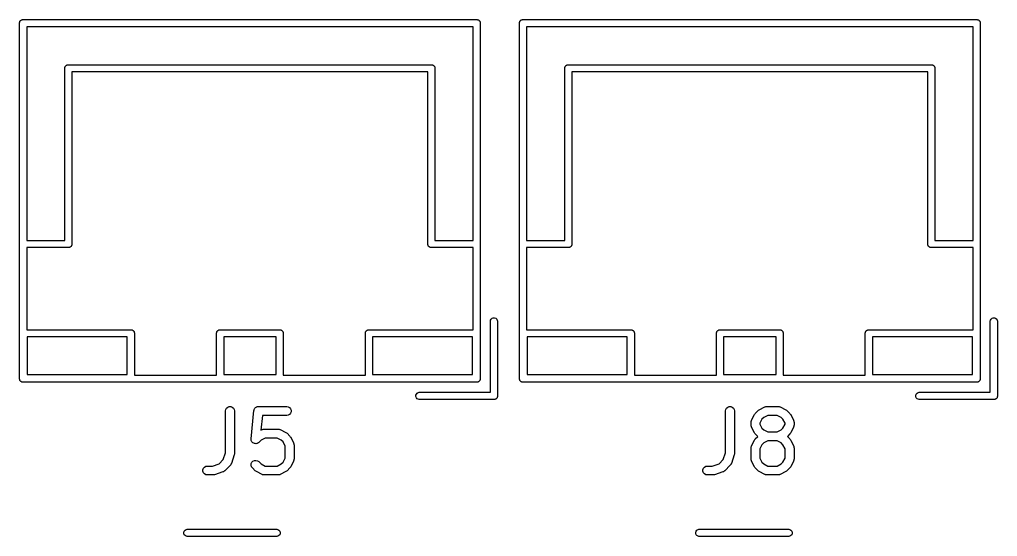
# Model space of a CAD drawing. Extents: x 100.8 to 195, y -113.5 to -35.1.
# Drawn here: x 150.38 to 166.81, y -89.71 to -81.03 of the extents above; entities that cross this region are included whole.
import ezdxf

# ---------------------------------------------------------------- set-up
doc = ezdxf.new("R2010")
doc.units = 0
doc.header["$MEASUREMENT"] = 0
doc.layers.add('BLACK', color=7, linetype='CONTINUOUS')

msp = doc.modelspace()

# ---------------------------------------------------------------- linework, layer by layer
at = {"layer": 'BLACK', "linetype": 'CONTINUOUS'}
for p, q in [((150.38, -81.0794), (150.382, -81.0744)), ((150.38, -81.0847), (150.38, -81.0794)), ((150.38, -81.0848), (150.38, -81.0847)), ((150.38, -87.0494), (150.38, -81.0848)), ((150.382, -81.0744), (150.383, -81.0692)), ((150.383, -81.0692), (150.385, -81.0645)), ((150.385, -81.0645), (150.387, -81.0595)), ((150.387, -81.0595), (150.391, -81.0555)), ((150.391, -81.0555), (150.393, -81.0508)), ((150.393, -81.0508), (150.397, -81.0474)), ((150.397, -81.0474), (150.401, -81.0433)), ((150.401, -81.0433), (150.405, -81.0407)), ((150.405, -81.0407), (150.41, -81.0372)), ((150.41, -81.0372), (150.415, -81.0354)), ((150.415, -81.0354), (150.419, -81.0327)), ((150.419, -81.0327), (150.424, -81.0318)), ((150.424, -81.0318), (150.429, -81.03)), ((150.429, -81.03), (150.435, -81.03)), ((150.435, -81.03), (150.435, -81.03)), ((150.435, -81.03), (158.065, -81.03)), ((158, -81.15), (150.5, -81.15)), ((150.5, -81.15), (150.5, -84.74)), ((158, -84.74), (158, -81.15)), ((158.065, -81.03), (158.071, -81.03)), ((158.065, -81.03), (158.065, -81.03)), ((158.071, -81.03), (158.076, -81.0318)), ((158.076, -81.0318), (158.081, -81.0327)), ((158.081, -81.0327), (158.085, -81.0354)), ((158.085, -81.0354), (158.09, -81.0372)), ((158.09, -81.0372), (158.095, -81.0407)), ((158.095, -81.0407), (158.099, -81.0433)), ((158.099, -81.0433), (158.103, -81.0474)), ((158.103, -81.0474), (158.107, -81.0508)), ((158.107, -81.0508), (158.109, -81.0555)), ((158.109, -81.0555), (158.113, -81.0595)), ((158.113, -81.0595), (158.115, -81.0645)), ((158.115, -81.0645), (158.117, -81.0692)), ((158.117, -81.0692), (158.118, -81.0744)), ((158.118, -81.0744), (158.12, -81.0794)), ((158.12, -81.0794), (158.12, -81.0847)), ((158.12, -81.0847), (158.12, -81.0848)), ((158.12, -81.0848), (158.12, -87.0652)), ((158.78, -81.0794), (158.782, -81.0744)), ((158.78, -81.0847), (158.78, -81.0794)), ((158.78, -81.0848), (158.78, -81.0847)), ((158.78, -87.0494), (158.78, -81.0848)), ((158.782, -81.0744), (158.783, -81.0692)), ((158.783, -81.0692), (158.785, -81.0645)), ((158.785, -81.0645), (158.787, -81.0595)), ((158.787, -81.0595), (158.791, -81.0555)), ((158.791, -81.0555), (158.793, -81.0508)), ((158.793, -81.0508), (158.797, -81.0474)), ((158.797, -81.0474), (158.801, -81.0433)), ((158.801, -81.0433), (158.805, -81.0407)), ((158.805, -81.0407), (158.81, -81.0372)), ((158.81, -81.0372), (158.815, -81.0354)), ((158.815, -81.0354), (158.819, -81.0327)), ((158.819, -81.0327), (158.824, -81.0318)), ((158.824, -81.0318), (158.829, -81.03)), ((158.829, -81.03), (158.835, -81.03)), ((158.835, -81.03), (158.835, -81.03)), ((158.835, -81.03), (166.465, -81.03)), ((166.4, -81.15), (158.9, -81.15)), ((158.9, -81.15), (158.9, -84.74)), ((166.4, -84.74), (166.4, -81.15)), ((166.465, -81.03), (166.471, -81.03)), ((166.465, -81.03), (166.465, -81.03)), ((166.471, -81.03), (166.476, -81.0318)), ((166.476, -81.0318), (166.481, -81.0327)), ((166.481, -81.0327), (166.485, -81.0354)), ((166.485, -81.0354), (166.49, -81.0372)), ((166.49, -81.0372), (166.495, -81.0407)), ((166.495, -81.0407), (166.499, -81.0433)), ((166.499, -81.0433), (166.503, -81.0474)), ((166.503, -81.0474), (166.507, -81.0508)), ((166.507, -81.0508), (166.509, -81.0555)), ((166.509, -81.0555), (166.513, -81.0595)), ((166.513, -81.0595), (166.515, -81.0645)), ((166.515, -81.0645), (166.517, -81.0692)), ((166.517, -81.0692), (166.518, -81.0744)), ((166.518, -81.0744), (166.52, -81.0794)), ((166.52, -81.0794), (166.52, -81.0847)), ((166.52, -81.0847), (166.52, -81.0848)), ((166.52, -81.0848), (166.52, -87.0652)), ((151.145, -81.8246), (151.147, -81.8195)), ((151.147, -81.8195), (151.151, -81.8154)), ((151.151, -81.8154), (151.153, -81.8108)), ((151.153, -81.8108), (151.157, -81.8074)), ((151.157, -81.8074), (151.161, -81.8033)), ((151.161, -81.8033), (151.165, -81.8007)), ((151.165, -81.8007), (151.17, -81.7972)), ((151.17, -81.7972), (151.175, -81.7954)), ((151.175, -81.7954), (151.179, -81.7927)), ((151.179, -81.7927), (151.184, -81.7918)), ((151.184, -81.7918), (151.189, -81.79)), ((151.189, -81.79), (151.195, -81.79)), ((151.195, -81.79), (151.195, -81.79)), ((151.195, -81.79), (157.305, -81.79)), ((157.305, -81.79), (157.311, -81.79)), ((157.305, -81.79), (157.305, -81.79)), ((157.311, -81.79), (157.316, -81.7918)), ((157.316, -81.7918), (157.321, -81.7927)), ((157.321, -81.7927), (157.325, -81.7954)), ((157.325, -81.7954), (157.33, -81.7972)), ((157.33, -81.7972), (157.335, -81.8007)), ((157.335, -81.8007), (157.339, -81.8033)), ((157.339, -81.8033), (157.343, -81.8074)), ((157.343, -81.8074), (157.347, -81.8108)), ((157.347, -81.8108), (157.349, -81.8155)), ((157.349, -81.8155), (157.353, -81.8195)), ((157.353, -81.8195), (157.355, -81.8245)), ((159.545, -81.8246), (159.547, -81.8195)), ((159.547, -81.8195), (159.551, -81.8154)), ((159.551, -81.8154), (159.553, -81.8108)), ((159.553, -81.8108), (159.557, -81.8074)), ((159.557, -81.8074), (159.561, -81.8033)), ((159.561, -81.8033), (159.565, -81.8007)), ((159.565, -81.8007), (159.57, -81.7972)), ((159.57, -81.7972), (159.575, -81.7954)), ((159.575, -81.7954), (159.579, -81.7927)), ((159.579, -81.7927), (159.584, -81.7918)), ((159.584, -81.7918), (159.589, -81.79)), ((159.589, -81.79), (159.595, -81.79)), ((159.595, -81.79), (159.595, -81.79)), ((159.595, -81.79), (165.705, -81.79)), ((165.705, -81.79), (165.711, -81.79)), ((165.705, -81.79), (165.705, -81.79)), ((165.711, -81.79), (165.716, -81.7918)), ((165.716, -81.7918), (165.721, -81.7927)), ((165.721, -81.7927), (165.725, -81.7954)), ((165.725, -81.7954), (165.73, -81.7972)), ((165.73, -81.7972), (165.735, -81.8007)), ((165.735, -81.8007), (165.739, -81.8033)), ((165.739, -81.8033), (165.743, -81.8074)), ((165.743, -81.8074), (165.747, -81.8108)), ((165.747, -81.8108), (165.749, -81.8155)), ((165.749, -81.8155), (165.753, -81.8195)), ((165.753, -81.8195), (165.755, -81.8245)), ((151.14, -81.8394), (151.142, -81.8344)), ((151.14, -81.8448), (151.14, -81.8394)), ((151.14, -84.74), (151.14, -81.8448)), ((151.142, -81.8344), (151.143, -81.8292)), ((151.143, -81.8292), (151.145, -81.8246)), ((157.24, -81.91), (151.26, -81.91)), ((151.26, -81.91), (151.26, -84.8052)), ((157.24, -84.8052), (157.24, -81.91)), ((157.355, -81.8245), (157.357, -81.8292)), ((157.357, -81.8292), (157.358, -81.8344)), ((157.358, -81.8344), (157.36, -81.8394)), ((157.36, -81.8394), (157.36, -81.8447)), ((157.36, -81.8447), (157.36, -81.8448)), ((157.36, -81.8448), (157.36, -84.74)), ((159.54, -81.8394), (159.542, -81.8344)), ((159.54, -81.8448), (159.54, -81.8394)), ((159.54, -84.74), (159.54, -81.8448)), ((159.542, -81.8344), (159.543, -81.8292)), ((159.543, -81.8292), (159.545, -81.8246)), ((165.64, -81.91), (159.66, -81.91)), ((159.66, -81.91), (159.66, -84.8052)), ((165.64, -84.8052), (165.64, -81.91)), ((165.755, -81.8245), (165.757, -81.8292)), ((165.757, -81.8292), (165.758, -81.8344)), ((165.758, -81.8344), (165.76, -81.8394)), ((165.76, -81.8394), (165.76, -81.8447)), ((165.76, -81.8447), (165.76, -81.8448)), ((165.76, -81.8448), (165.76, -84.74)), ((150.5, -84.74), (151.14, -84.74)), ((157.36, -84.74), (158, -84.74)), ((158.9, -84.74), (159.54, -84.74)), ((165.76, -84.74), (166.4, -84.74)), ((151.205, -84.86), (150.5, -84.86)), ((150.5, -84.86), (150.5, -86.24)), ((151.211, -84.86), (151.205, -84.86)), ((151.205, -84.86), (151.205, -84.86)), ((151.216, -84.8582), (151.211, -84.86)), ((151.221, -84.8573), (151.216, -84.8582)), ((151.225, -84.8546), (151.221, -84.8573)), ((151.23, -84.8528), (151.225, -84.8546)), ((151.235, -84.8493), (151.23, -84.8528)), ((151.239, -84.8467), (151.235, -84.8493)), ((151.243, -84.8426), (151.239, -84.8467)), ((151.247, -84.8392), (151.243, -84.8426)), ((151.249, -84.8345), (151.247, -84.8392)), ((151.253, -84.8305), (151.249, -84.8345)), ((151.255, -84.8255), (151.253, -84.8305)), ((151.257, -84.8208), (151.255, -84.8255)), ((151.258, -84.8156), (151.257, -84.8208)), ((151.26, -84.8106), (151.258, -84.8156)), ((151.26, -84.8052), (151.26, -84.8053)), ((151.26, -84.8053), (151.26, -84.8106)), ((157.24, -84.8053), (157.24, -84.8052)), ((157.24, -84.8106), (157.24, -84.8053)), ((157.242, -84.8156), (157.24, -84.8106)), ((157.243, -84.8208), (157.242, -84.8156)), ((157.245, -84.8255), (157.243, -84.8208)), ((157.247, -84.8305), (157.245, -84.8255)), ((157.251, -84.8345), (157.247, -84.8305)), ((157.253, -84.8392), (157.251, -84.8345)), ((157.257, -84.8426), (157.253, -84.8392)), ((157.261, -84.8467), (157.257, -84.8426)), ((157.265, -84.8493), (157.261, -84.8467)), ((157.27, -84.8528), (157.265, -84.8493)), ((157.275, -84.8546), (157.27, -84.8528)), ((157.279, -84.8573), (157.275, -84.8546)), ((157.284, -84.8582), (157.279, -84.8573)), ((157.289, -84.86), (157.284, -84.8582)), ((157.295, -84.86), (157.289, -84.86)), ((158, -84.86), (157.295, -84.86)), ((157.295, -84.86), (157.295, -84.86)), ((158, -86.24), (158, -84.86)), ((159.605, -84.86), (158.9, -84.86)), ((158.9, -84.86), (158.9, -86.24)), ((159.611, -84.86), (159.605, -84.86)), ((159.605, -84.86), (159.605, -84.86)), ((159.616, -84.8582), (159.611, -84.86)), ((159.621, -84.8573), (159.616, -84.8582)), ((159.625, -84.8546), (159.621, -84.8573)), ((159.63, -84.8528), (159.625, -84.8546)), ((159.635, -84.8493), (159.63, -84.8528)), ((159.639, -84.8467), (159.635, -84.8493)), ((159.643, -84.8426), (159.639, -84.8467)), ((159.647, -84.8392), (159.643, -84.8426)), ((159.649, -84.8345), (159.647, -84.8392)), ((159.653, -84.8305), (159.649, -84.8345)), ((159.655, -84.8255), (159.653, -84.8305)), ((159.657, -84.8208), (159.655, -84.8255)), ((159.658, -84.8156), (159.657, -84.8208)), ((159.66, -84.8106), (159.658, -84.8156)), ((159.66, -84.8052), (159.66, -84.8053)), ((159.66, -84.8053), (159.66, -84.8106)), ((165.64, -84.8053), (165.64, -84.8052)), ((165.64, -84.8106), (165.64, -84.8053)), ((165.642, -84.8156), (165.64, -84.8106)), ((165.643, -84.8208), (165.642, -84.8156)), ((165.645, -84.8255), (165.643, -84.8208)), ((165.647, -84.8305), (165.645, -84.8255)), ((165.651, -84.8345), (165.647, -84.8305)), ((165.653, -84.8392), (165.651, -84.8345)), ((165.657, -84.8426), (165.653, -84.8392)), ((165.661, -84.8467), (165.657, -84.8426)), ((165.665, -84.8493), (165.661, -84.8467)), ((165.67, -84.8528), (165.665, -84.8493)), ((165.675, -84.8546), (165.67, -84.8528)), ((165.679, -84.8573), (165.675, -84.8546)), ((165.684, -84.8582), (165.679, -84.8573)), ((165.689, -84.86), (165.684, -84.8582)), ((165.695, -84.86), (165.689, -84.86)), ((166.4, -84.86), (165.695, -84.86)), ((165.695, -84.86), (165.695, -84.86)), ((166.4, -86.24), (166.4, -84.86)), ((158.29, -86.0948), (158.293, -86.0792)), ((158.293, -86.0792), (158.303, -86.0608)), ((158.303, -86.0608), (158.32, -86.0472)), ((158.32, -86.0472), (158.339, -86.04)), ((158.339, -86.04), (158.361, -86.04)), ((158.361, -86.04), (158.38, -86.0472)), ((158.38, -86.0472), (158.397, -86.0608)), ((158.397, -86.0608), (158.407, -86.0792)), ((158.407, -86.0792), (158.41, -86.0948)), ((166.69, -86.0948), (166.693, -86.0792)), ((166.693, -86.0792), (166.703, -86.0608)), ((166.703, -86.0608), (166.72, -86.0472)), ((166.72, -86.0472), (166.739, -86.04)), ((166.739, -86.04), (166.761, -86.04)), ((166.761, -86.04), (166.78, -86.0472)), ((166.78, -86.0472), (166.797, -86.0608)), ((166.797, -86.0608), (166.807, -86.0792)), ((166.807, -86.0792), (166.81, -86.0948)), ((150.5, -86.24), (152.255, -86.24)), ((152.255, -86.24), (152.255, -86.24)), ((152.255, -86.24), (152.261, -86.24)), ((152.261, -86.24), (152.266, -86.2418)), ((152.266, -86.2418), (152.271, -86.2427)), ((152.271, -86.2427), (152.275, -86.2454)), ((152.275, -86.2454), (152.28, -86.2472)), ((152.28, -86.2472), (152.285, -86.2507)), ((152.285, -86.2507), (152.289, -86.2533)), ((152.289, -86.2533), (152.293, -86.2574)), ((152.293, -86.2574), (152.297, -86.2608)), ((153.703, -86.2608), (153.707, -86.2574)), ((153.707, -86.2574), (153.711, -86.2533)), ((153.711, -86.2533), (153.715, -86.2507)), ((153.715, -86.2507), (153.72, -86.2472)), ((153.72, -86.2472), (153.725, -86.2454)), ((153.725, -86.2454), (153.729, -86.2427)), ((153.729, -86.2427), (153.734, -86.2418)), ((153.734, -86.2418), (153.739, -86.24)), ((153.739, -86.24), (153.745, -86.24)), ((153.745, -86.24), (153.745, -86.24)), ((153.745, -86.24), (154.755, -86.24)), ((154.755, -86.24), (154.755, -86.24)), ((154.755, -86.24), (154.761, -86.24)), ((154.761, -86.24), (154.766, -86.2418)), ((154.766, -86.2418), (154.771, -86.2427)), ((154.771, -86.2427), (154.775, -86.2454)), ((154.775, -86.2454), (154.78, -86.2472)), ((154.78, -86.2472), (154.785, -86.2507)), ((154.785, -86.2507), (154.789, -86.2533)), ((154.789, -86.2533), (154.793, -86.2574)), ((154.793, -86.2574), (154.797, -86.2608)), ((156.203, -86.2608), (156.207, -86.2574)), ((156.207, -86.2574), (156.211, -86.2533)), ((156.211, -86.2533), (156.215, -86.2507)), ((156.215, -86.2507), (156.22, -86.2472)), ((156.22, -86.2472), (156.225, -86.2454)), ((156.225, -86.2454), (156.229, -86.2427)), ((156.229, -86.2427), (156.234, -86.2418)), ((156.234, -86.2418), (156.239, -86.24)), ((156.239, -86.24), (156.245, -86.24)), ((156.245, -86.24), (156.245, -86.24)), ((156.245, -86.24), (158, -86.24)), ((158.29, -87.29), (158.29, -86.0948)), ((158.41, -86.0948), (158.41, -87.3552)), ((158.9, -86.24), (160.655, -86.24)), ((160.655, -86.24), (160.655, -86.24)), ((160.655, -86.24), (160.661, -86.24)), ((160.661, -86.24), (160.666, -86.2418)), ((160.666, -86.2418), (160.671, -86.2427)), ((160.671, -86.2427), (160.675, -86.2454)), ((160.675, -86.2454), (160.68, -86.2472)), ((160.68, -86.2472), (160.685, -86.2507)), ((160.685, -86.2507), (160.689, -86.2533)), ((160.689, -86.2533), (160.693, -86.2574)), ((160.693, -86.2574), (160.697, -86.2608)), ((162.103, -86.2608), (162.107, -86.2574)), ((162.107, -86.2574), (162.111, -86.2533)), ((162.111, -86.2533), (162.115, -86.2507)), ((162.115, -86.2507), (162.12, -86.2472)), ((162.12, -86.2472), (162.125, -86.2454)), ((162.125, -86.2454), (162.129, -86.2427)), ((162.129, -86.2427), (162.134, -86.2418)), ((162.134, -86.2418), (162.139, -86.24)), ((162.139, -86.24), (162.145, -86.24)), ((162.145, -86.24), (162.145, -86.24)), ((162.145, -86.24), (163.155, -86.24)), ((163.155, -86.24), (163.155, -86.24)), ((163.155, -86.24), (163.161, -86.24)), ((163.161, -86.24), (163.166, -86.2418)), ((163.166, -86.2418), (163.171, -86.2427)), ((163.171, -86.2427), (163.175, -86.2454)), ((163.175, -86.2454), (163.18, -86.2472)), ((163.18, -86.2472), (163.185, -86.2507)), ((163.185, -86.2507), (163.189, -86.2533)), ((163.189, -86.2533), (163.193, -86.2574)), ((163.193, -86.2574), (163.197, -86.2608)), ((164.603, -86.2608), (164.607, -86.2574)), ((164.607, -86.2574), (164.611, -86.2533)), ((164.611, -86.2533), (164.615, -86.2507)), ((164.615, -86.2507), (164.62, -86.2472)), ((164.62, -86.2472), (164.625, -86.2454)), ((164.625, -86.2454), (164.629, -86.2427)), ((164.629, -86.2427), (164.634, -86.2418)), ((164.634, -86.2418), (164.639, -86.24)), ((164.639, -86.24), (164.645, -86.24)), ((164.645, -86.24), (164.645, -86.24)), ((164.645, -86.24), (166.4, -86.24)), ((166.69, -87.29), (166.69, -86.0948)), ((166.81, -86.0948), (166.81, -87.3552)), ((150.51, -86.36), (150.51, -86.99)), ((152.19, -86.36), (150.51, -86.36)), ((152.19, -86.99), (152.19, -86.36)), ((152.297, -86.2608), (152.299, -86.2655)), ((152.299, -86.2655), (152.303, -86.2695)), ((152.303, -86.2695), (152.305, -86.2745)), ((152.305, -86.2745), (152.307, -86.2792)), ((152.307, -86.2792), (152.308, -86.2844)), ((152.308, -86.2844), (152.31, -86.2894)), ((152.31, -86.2894), (152.31, -86.2947)), ((152.31, -86.2947), (152.31, -86.2948)), ((152.31, -86.2948), (152.31, -87)), ((153.69, -86.2894), (153.692, -86.2844)), ((153.69, -86.2947), (153.69, -86.2894)), ((153.69, -86.2948), (153.69, -86.2947)), ((153.69, -87), (153.69, -86.2948)), ((153.692, -86.2844), (153.693, -86.2792)), ((153.693, -86.2792), (153.695, -86.2745)), ((153.695, -86.2745), (153.697, -86.2695)), ((153.697, -86.2695), (153.701, -86.2655)), ((153.701, -86.2655), (153.703, -86.2608)), ((153.81, -86.36), (153.81, -86.99)), ((154.69, -86.36), (153.81, -86.36)), ((154.69, -86.99), (154.69, -86.36)), ((154.797, -86.2608), (154.799, -86.2655)), ((154.799, -86.2655), (154.803, -86.2695)), ((154.803, -86.2695), (154.805, -86.2745)), ((154.805, -86.2745), (154.807, -86.2792)), ((154.807, -86.2792), (154.808, -86.2844)), ((154.808, -86.2844), (154.81, -86.2894)), ((154.81, -86.2894), (154.81, -86.2947)), ((154.81, -86.2947), (154.81, -86.2948)), ((154.81, -86.2948), (154.81, -87)), ((156.19, -86.2894), (156.192, -86.2844)), ((156.19, -86.2947), (156.19, -86.2894)), ((156.19, -86.2948), (156.19, -86.2947)), ((156.19, -87), (156.19, -86.2948)), ((156.192, -86.2844), (156.193, -86.2792)), ((156.193, -86.2792), (156.195, -86.2745)), ((156.195, -86.2745), (156.197, -86.2695)), ((156.197, -86.2695), (156.201, -86.2655)), ((156.201, -86.2655), (156.203, -86.2608)), ((156.31, -86.36), (156.31, -86.99)), ((157.99, -86.36), (156.31, -86.36)), ((157.99, -86.99), (157.99, -86.36)), ((158.91, -86.36), (158.91, -86.99)), ((160.59, -86.36), (158.91, -86.36)), ((160.59, -86.99), (160.59, -86.36)), ((160.697, -86.2608), (160.699, -86.2655)), ((160.699, -86.2655), (160.703, -86.2695)), ((160.703, -86.2695), (160.705, -86.2745)), ((160.705, -86.2745), (160.707, -86.2792)), ((160.707, -86.2792), (160.708, -86.2844)), ((160.708, -86.2844), (160.71, -86.2894)), ((160.71, -86.2894), (160.71, -86.2947)), ((160.71, -86.2947), (160.71, -86.2948)), ((160.71, -86.2948), (160.71, -87)), ((162.09, -86.2894), (162.092, -86.2844)), ((162.09, -86.2947), (162.09, -86.2894)), ((162.09, -86.2948), (162.09, -86.2947)), ((162.09, -87), (162.09, -86.2948)), ((162.092, -86.2844), (162.093, -86.2792)), ((162.093, -86.2792), (162.095, -86.2745)), ((162.095, -86.2745), (162.097, -86.2695)), ((162.097, -86.2695), (162.101, -86.2655)), ((162.101, -86.2655), (162.103, -86.2608)), ((162.21, -86.36), (162.21, -86.99)), ((163.09, -86.36), (162.21, -86.36)), ((163.09, -86.99), (163.09, -86.36)), ((163.197, -86.2608), (163.199, -86.2655)), ((163.199, -86.2655), (163.203, -86.2695)), ((163.203, -86.2695), (163.205, -86.2745)), ((163.205, -86.2745), (163.207, -86.2792)), ((163.207, -86.2792), (163.208, -86.2844)), ((163.208, -86.2844), (163.21, -86.2894)), ((163.21, -86.2894), (163.21, -86.2947)), ((163.21, -86.2947), (163.21, -86.2948)), ((163.21, -86.2948), (163.21, -87)), ((164.59, -86.2894), (164.592, -86.2844)), ((164.59, -86.2947), (164.59, -86.2894)), ((164.59, -86.2948), (164.59, -86.2947)), ((164.59, -87), (164.59, -86.2948)), ((164.592, -86.2844), (164.593, -86.2792)), ((164.593, -86.2792), (164.595, -86.2745)), ((164.595, -86.2745), (164.597, -86.2695)), ((164.597, -86.2695), (164.601, -86.2655)), ((164.601, -86.2655), (164.603, -86.2608)), ((164.71, -86.36), (164.71, -86.99)), ((166.39, -86.36), (164.71, -86.36)), ((166.39, -86.99), (166.39, -86.36)), ((150.38, -87.0706), (150.38, -87.0494)), ((150.382, -87.0756), (150.38, -87.0706)), ((150.383, -87.0808), (150.382, -87.0756)), ((150.51, -86.99), (152.19, -86.99)), ((152.31, -87), (153.69, -87)), ((153.81, -86.99), (154.69, -86.99)), ((154.81, -87), (156.19, -87)), ((156.31, -86.99), (157.99, -86.99)), ((158.118, -87.0756), (158.117, -87.0808)), ((158.12, -87.0706), (158.118, -87.0756)), ((158.12, -87.0652), (158.12, -87.0653)), ((158.12, -87.0653), (158.12, -87.0706)), ((158.78, -87.0706), (158.78, -87.0494)), ((158.782, -87.0756), (158.78, -87.0706)), ((158.783, -87.0808), (158.782, -87.0756)), ((158.91, -86.99), (160.59, -86.99)), ((160.71, -87), (162.09, -87)), ((162.21, -86.99), (163.09, -86.99)), ((163.21, -87), (164.59, -87)), ((164.71, -86.99), (166.39, -86.99)), ((166.518, -87.0756), (166.517, -87.0808)), ((166.52, -87.0706), (166.518, -87.0756)), ((166.52, -87.0652), (166.52, -87.0653)), ((166.52, -87.0653), (166.52, -87.0706)), ((150.385, -87.0854), (150.383, -87.0808)), ((150.387, -87.0905), (150.385, -87.0854)), ((150.391, -87.0945), (150.387, -87.0905)), ((150.393, -87.0992), (150.391, -87.0945)), ((150.397, -87.1026), (150.393, -87.0992)), ((150.401, -87.1067), (150.397, -87.1026)), ((150.405, -87.1093), (150.401, -87.1067)), ((150.41, -87.1128), (150.405, -87.1093)), ((150.415, -87.1146), (150.41, -87.1128)), ((150.419, -87.1173), (150.415, -87.1146)), ((150.424, -87.1182), (150.419, -87.1173)), ((150.429, -87.12), (150.424, -87.1182)), ((150.435, -87.12), (150.429, -87.12)), ((158.065, -87.12), (150.435, -87.12)), ((150.435, -87.12), (150.435, -87.12)), ((158.071, -87.12), (158.065, -87.12)), ((158.065, -87.12), (158.065, -87.12)), ((158.076, -87.1182), (158.071, -87.12)), ((158.081, -87.1173), (158.076, -87.1182)), ((158.085, -87.1146), (158.081, -87.1173)), ((158.09, -87.1128), (158.085, -87.1146)), ((158.095, -87.1093), (158.09, -87.1128)), ((158.099, -87.1067), (158.095, -87.1093)), ((158.103, -87.1026), (158.099, -87.1067)), ((158.107, -87.0992), (158.103, -87.1026)), ((158.109, -87.0945), (158.107, -87.0992)), ((158.113, -87.0905), (158.109, -87.0945)), ((158.115, -87.0855), (158.113, -87.0905)), ((158.117, -87.0808), (158.115, -87.0855)), ((158.785, -87.0854), (158.783, -87.0808)), ((158.787, -87.0905), (158.785, -87.0854)), ((158.791, -87.0945), (158.787, -87.0905)), ((158.793, -87.0992), (158.791, -87.0945)), ((158.797, -87.1026), (158.793, -87.0992)), ((158.801, -87.1067), (158.797, -87.1026)), ((158.805, -87.1093), (158.801, -87.1067)), ((158.81, -87.1128), (158.805, -87.1093)), ((158.815, -87.1146), (158.81, -87.1128)), ((158.819, -87.1173), (158.815, -87.1146)), ((158.824, -87.1182), (158.819, -87.1173)), ((158.829, -87.12), (158.824, -87.1182)), ((158.835, -87.12), (158.829, -87.12)), ((166.465, -87.12), (158.835, -87.12)), ((158.835, -87.12), (158.835, -87.12)), ((166.471, -87.12), (166.465, -87.12)), ((166.465, -87.12), (166.465, -87.12)), ((166.476, -87.1182), (166.471, -87.12)), ((166.481, -87.1173), (166.476, -87.1182)), ((166.485, -87.1146), (166.481, -87.1173)), ((166.49, -87.1128), (166.485, -87.1146)), ((166.495, -87.1093), (166.49, -87.1128)), ((166.499, -87.1067), (166.495, -87.1093)), ((166.503, -87.1026), (166.499, -87.1067)), ((166.507, -87.0992), (166.503, -87.1026)), ((166.509, -87.0945), (166.507, -87.0992)), ((166.513, -87.0905), (166.509, -87.0945)), ((166.515, -87.0855), (166.513, -87.0905)), ((166.517, -87.0808), (166.515, -87.0855)), ((157.04, -87.3394), (157.047, -87.3195)), ((157.04, -87.3606), (157.04, -87.3394)), ((157.047, -87.3805), (157.04, -87.3606)), ((157.047, -87.3195), (157.061, -87.3033)), ((157.061, -87.3967), (157.047, -87.3805)), ((157.061, -87.3033), (157.079, -87.2927)), ((157.079, -87.4073), (157.061, -87.3967)), ((157.079, -87.2927), (157.095, -87.29)), ((157.095, -87.41), (157.079, -87.4073)), ((157.095, -87.29), (158.29, -87.29)), ((158.371, -87.4073), (158.366, -87.4082)), ((158.375, -87.4046), (158.371, -87.4073)), ((158.38, -87.4028), (158.375, -87.4046)), ((158.385, -87.3993), (158.38, -87.4028)), ((158.389, -87.3967), (158.385, -87.3993)), ((158.393, -87.3926), (158.389, -87.3967)), ((158.397, -87.3892), (158.393, -87.3926)), ((158.399, -87.3845), (158.397, -87.3892)), ((158.403, -87.3805), (158.399, -87.3845)), ((158.405, -87.3755), (158.403, -87.3805)), ((158.407, -87.3708), (158.405, -87.3755)), ((158.408, -87.3656), (158.407, -87.3708)), ((158.41, -87.3606), (158.408, -87.3656)), ((158.41, -87.3552), (158.41, -87.3553)), ((158.41, -87.3553), (158.41, -87.3606)), ((165.44, -87.3394), (165.447, -87.3195)), ((165.44, -87.3606), (165.44, -87.3394)), ((165.447, -87.3805), (165.44, -87.3606)), ((165.447, -87.3195), (165.461, -87.3033)), ((165.461, -87.3967), (165.447, -87.3805)), ((165.461, -87.3033), (165.479, -87.2927)), ((165.479, -87.4073), (165.461, -87.3967)), ((165.479, -87.2927), (165.495, -87.29)), ((165.495, -87.41), (165.479, -87.4073)), ((165.495, -87.29), (166.69, -87.29)), ((166.771, -87.4073), (166.766, -87.4082)), ((166.775, -87.4046), (166.771, -87.4073)), ((166.78, -87.4028), (166.775, -87.4046)), ((166.785, -87.3993), (166.78, -87.4028)), ((166.789, -87.3967), (166.785, -87.3993)), ((166.793, -87.3926), (166.789, -87.3967)), ((166.797, -87.3892), (166.793, -87.3926)), ((166.799, -87.3845), (166.797, -87.3892)), ((166.803, -87.3805), (166.799, -87.3845)), ((166.805, -87.3755), (166.803, -87.3805)), ((166.807, -87.3708), (166.805, -87.3755)), ((166.808, -87.3656), (166.807, -87.3708)), ((166.81, -87.3606), (166.808, -87.3656)), ((166.81, -87.3552), (166.81, -87.3553)), ((166.81, -87.3553), (166.81, -87.3606)), ((153.846, -87.5767), (153.859, -87.5542)), ((153.859, -87.5542), (153.879, -87.5374)), ((153.879, -87.5374), (153.904, -87.5285)), ((153.904, -87.5285), (153.93, -87.5285)), ((153.93, -87.5285), (153.954, -87.5374)), ((153.954, -87.5374), (153.974, -87.5542)), ((153.974, -87.5542), (153.987, -87.5767)), ((154.323, -87.5797), (154.325, -87.5698)), ((154.325, -87.5698), (154.327, -87.5675)), ((154.327, -87.5675), (154.328, -87.5649)), ((154.328, -87.5649), (154.334, -87.557)), ((154.334, -87.557), (154.34, -87.5487)), ((154.34, -87.5487), (154.343, -87.5471)), ((154.343, -87.5471), (154.345, -87.5449)), ((154.345, -87.5449), (154.354, -87.5398)), ((154.354, -87.5398), (154.362, -87.534)), ((154.362, -87.534), (154.365, -87.5333)), ((154.365, -87.5333), (154.367, -87.5319)), ((154.367, -87.5319), (154.377, -87.5301)), ((154.377, -87.5301), (154.387, -87.5276)), ((154.387, -87.5276), (154.39, -87.5279)), ((154.39, -87.5279), (154.393, -87.5274)), ((154.393, -87.5274), (154.869, -87.5274)), ((154.869, -87.5274), (154.895, -87.5319)), ((154.895, -87.5319), (154.917, -87.5449)), ((154.917, -87.5449), (154.934, -87.5649)), ((154.934, -87.5649), (154.943, -87.5894)), ((158.355, -87.41), (157.095, -87.41)), ((158.361, -87.41), (158.355, -87.41)), ((158.355, -87.41), (158.355, -87.41)), ((158.366, -87.4082), (158.361, -87.41)), ((162.246, -87.5767), (162.259, -87.5542)), ((162.259, -87.5542), (162.279, -87.5374)), ((162.279, -87.5374), (162.304, -87.5285)), ((162.304, -87.5285), (162.33, -87.5285)), ((162.33, -87.5285), (162.354, -87.5374)), ((162.354, -87.5374), (162.374, -87.5542)), ((162.374, -87.5542), (162.387, -87.5767)), ((162.807, -87.5829), (162.902, -87.5353)), ((162.902, -87.5353), (162.906, -87.5341)), ((162.906, -87.5341), (162.91, -87.5319)), ((162.91, -87.5319), (162.919, -87.5304)), ((162.919, -87.5304), (162.927, -87.5279)), ((162.927, -87.5279), (162.931, -87.5281)), ((162.931, -87.5281), (162.936, -87.5274)), ((162.936, -87.5274), (163.126, -87.5274)), ((163.126, -87.5274), (163.13, -87.5281)), ((163.13, -87.5281), (163.135, -87.5279)), ((163.135, -87.5279), (163.143, -87.5304)), ((163.143, -87.5304), (163.152, -87.5319)), ((163.152, -87.5319), (163.156, -87.5341)), ((163.156, -87.5341), (163.16, -87.5353)), ((163.16, -87.5353), (163.255, -87.5829)), ((166.755, -87.41), (165.495, -87.41)), ((166.761, -87.41), (166.755, -87.41)), ((166.755, -87.41), (166.755, -87.41)), ((166.766, -87.4082), (166.761, -87.41)), ((153.842, -87.6024), (153.846, -87.5767)), ((153.842, -88.3045), (153.842, -87.6024)), ((153.987, -87.5767), (153.992, -87.6024)), ((153.992, -87.6024), (153.992, -88.3167)), ((154.271, -88.0711), (154.318, -87.5949)), ((154.318, -87.5949), (154.319, -87.5922)), ((154.319, -87.5894), (154.323, -87.5797)), ((154.319, -87.5922), (154.319, -87.5894)), ((154.461, -87.6774), (154.436, -87.9256)), ((154.869, -87.6774), (154.461, -87.6774)), ((154.895, -87.6729), (154.869, -87.6774)), ((154.917, -87.6598), (154.895, -87.6729)), ((154.934, -87.6399), (154.917, -87.6598)), ((154.943, -87.6154), (154.934, -87.6399)), ((154.943, -87.5894), (154.943, -87.6154)), ((162.242, -87.6024), (162.246, -87.5767)), ((162.242, -88.3045), (162.242, -87.6024)), ((162.387, -87.5767), (162.392, -87.6024)), ((162.392, -87.6024), (162.392, -88.3167)), ((162.678, -87.7593), (162.726, -87.6641)), ((162.726, -87.6641), (162.733, -87.6544)), ((162.733, -87.6544), (162.74, -87.6446)), ((162.74, -87.6446), (162.787, -87.597)), ((162.787, -87.597), (162.797, -87.5901)), ((162.797, -87.5901), (162.807, -87.5829)), ((162.885, -87.7116), (162.854, -87.742)), ((162.953, -87.6774), (162.885, -87.7116)), ((163.108, -87.6774), (162.953, -87.6774)), ((163.177, -87.7116), (163.108, -87.6774)), ((163.207, -87.742), (163.177, -87.7116)), ((163.255, -87.5829), (163.265, -87.5901)), ((163.265, -87.5901), (163.274, -87.597)), ((163.274, -87.597), (163.322, -87.6446)), ((163.322, -87.6446), (163.329, -87.6544)), ((163.329, -87.6544), (163.336, -87.6641)), ((163.336, -87.6641), (163.384, -87.7593)), ((162.67, -87.7929), (162.671, -87.7886)), ((162.67, -87.8405), (162.67, -87.7929)), ((162.671, -87.8447), (162.67, -87.8405)), ((162.671, -87.7843), (162.673, -87.7759)), ((162.671, -87.7886), (162.671, -87.7843)), ((162.671, -87.849), (162.671, -87.8447)), ((162.673, -87.8575), (162.671, -87.849)), ((162.673, -87.7759), (162.675, -87.7672)), ((162.675, -87.8661), (162.673, -87.8575)), ((162.675, -87.7672), (162.677, -87.7635)), ((162.677, -87.8699), (162.675, -87.8661)), ((162.677, -87.7635), (162.678, -87.7593)), ((162.678, -87.874), (162.677, -87.8699)), ((162.726, -87.9693), (162.678, -87.874)), ((162.854, -87.742), (162.82, -87.8106)), ((162.82, -87.8106), (162.82, -87.8228)), ((162.82, -87.8228), (162.854, -87.8913)), ((162.854, -87.8913), (162.885, -87.9217)), ((163.177, -87.9217), (163.207, -87.8913)), ((163.242, -87.8106), (163.207, -87.742)), ((163.207, -87.8913), (163.242, -87.8228)), ((163.242, -87.8228), (163.242, -87.8106)), ((163.384, -87.874), (163.336, -87.9693)), ((163.384, -87.7593), (163.385, -87.7635)), ((163.385, -87.8699), (163.384, -87.874)), ((163.385, -87.7635), (163.387, -87.7672)), ((163.387, -87.8661), (163.385, -87.8699)), ((163.387, -87.7672), (163.389, -87.7759)), ((163.389, -87.8575), (163.387, -87.8661)), ((163.389, -87.7759), (163.391, -87.7843)), ((163.391, -87.8491), (163.389, -87.8575)), ((163.391, -87.7843), (163.391, -87.7886)), ((163.391, -87.7886), (163.392, -87.7929)), ((163.392, -87.8405), (163.391, -87.8447)), ((163.391, -87.8447), (163.391, -87.8491)), ((163.392, -87.7929), (163.392, -87.8405)), ((154.436, -87.9256), (154.455, -87.9163)), ((154.506, -88.0583), (154.437, -88.0926)), ((154.455, -87.9163), (154.459, -87.915)), ((154.459, -87.915), (154.462, -87.9129)), ((154.462, -87.9129), (154.471, -87.9113)), ((154.471, -87.9113), (154.48, -87.9088)), ((154.48, -87.9088), (154.484, -87.9091)), ((154.484, -87.9091), (154.488, -87.9083)), ((154.488, -87.9083), (154.726, -87.9083)), ((154.708, -88.0583), (154.506, -88.0583)), ((154.777, -88.0926), (154.708, -88.0583)), ((154.726, -87.9083), (154.73, -87.9091)), ((154.73, -87.9091), (154.735, -87.9088)), ((154.735, -87.9088), (154.743, -87.9113)), ((154.743, -87.9113), (154.752, -87.9129)), ((154.752, -87.9129), (154.756, -87.915)), ((154.756, -87.915), (154.76, -87.9163)), ((154.76, -87.9163), (154.855, -87.9639)), ((154.855, -87.9639), (154.865, -87.971)), ((154.865, -87.971), (154.874, -87.9779)), ((154.874, -87.9779), (154.922, -88.0255)), ((154.922, -88.0255), (154.929, -88.0354)), ((154.929, -88.0354), (154.936, -88.045)), ((154.936, -88.045), (154.984, -88.1403)), ((162.733, -87.9789), (162.726, -87.9693)), ((162.74, -87.9887), (162.733, -87.9789)), ((162.782, -88.031), (162.74, -87.9887)), ((162.74, -88.0732), (162.782, -88.031)), ((162.885, -87.9217), (162.953, -87.956)), ((162.953, -87.956), (163.108, -87.956)), ((163.108, -87.956), (163.177, -87.9217)), ((163.322, -87.9887), (163.28, -88.031)), ((163.28, -88.031), (163.322, -88.0732)), ((163.329, -87.9789), (163.322, -87.9887)), ((163.336, -87.9693), (163.329, -87.9789)), ((154.271, -88.0716), (154.271, -88.0711)), ((154.271, -88.072), (154.271, -88.0716)), ((154.272, -88.0845), (154.271, -88.072)), ((154.273, -88.0971), (154.272, -88.0845)), ((154.273, -88.0975), (154.273, -88.0971)), ((154.273, -88.098), (154.273, -88.0975)), ((154.278, -88.1094), (154.273, -88.098)), ((154.283, -88.1208), (154.278, -88.1094)), ((154.284, -88.1212), (154.283, -88.1208)), ((154.284, -88.1216), (154.284, -88.1212)), ((154.293, -88.1305), (154.284, -88.1216)), ((154.301, -88.1395), (154.293, -88.1305)), ((154.302, -88.1397), (154.301, -88.1395)), ((154.302, -88.14), (154.302, -88.1397)), ((154.314, -88.1453), (154.302, -88.14)), ((154.325, -88.1508), (154.314, -88.1453)), ((154.326, -88.151), (154.325, -88.1508)), ((154.325, -88.1508), (154.325, -88.1508)), ((154.338, -88.1521), (154.326, -88.151)), ((154.351, -88.1534), (154.338, -88.1521)), ((154.352, -88.1533), (154.351, -88.1532)), ((154.351, -88.1532), (154.351, -88.1534)), ((154.364, -88.15), (154.352, -88.1533)), ((154.376, -88.1469), (154.364, -88.15)), ((154.377, -88.1465), (154.376, -88.1467)), ((154.376, -88.1467), (154.376, -88.1469)), ((154.387, -88.1393), (154.377, -88.1465)), ((154.398, -88.1323), (154.387, -88.1393)), ((154.437, -88.0926), (154.398, -88.1316)), ((154.398, -88.1316), (154.398, -88.1319)), ((154.398, -88.1319), (154.398, -88.1323)), ((154.807, -88.123), (154.777, -88.0926)), ((154.842, -88.1915), (154.807, -88.123)), ((154.842, -88.3942), (154.842, -88.1915)), ((154.984, -88.1403), (154.985, -88.1444)), ((154.985, -88.1444), (154.987, -88.1482)), ((154.987, -88.1482), (154.989, -88.1568)), ((154.989, -88.1568), (154.991, -88.1652)), ((154.991, -88.1652), (154.991, -88.1695)), ((154.991, -88.1695), (154.992, -88.1738)), ((154.992, -88.1738), (154.992, -88.4119)), ((162.67, -88.2214), (162.671, -88.2172)), ((162.67, -88.4119), (162.67, -88.2214)), ((162.671, -88.2129), (162.673, -88.2044)), ((162.671, -88.2172), (162.671, -88.2129)), ((162.673, -88.2044), (162.675, -88.1958)), ((162.675, -88.1958), (162.677, -88.192)), ((162.677, -88.192), (162.678, -88.1879)), ((162.678, -88.1879), (162.726, -88.0926)), ((162.726, -88.0926), (162.733, -88.083)), ((162.733, -88.083), (162.74, -88.0732)), ((162.854, -88.1706), (162.82, -88.2391)), ((162.885, -88.1402), (162.854, -88.1706)), ((162.953, -88.106), (162.885, -88.1402)), ((163.108, -88.106), (162.953, -88.106)), ((163.177, -88.1402), (163.108, -88.106)), ((163.207, -88.1706), (163.177, -88.1402)), ((163.242, -88.2391), (163.207, -88.1706)), ((163.322, -88.0732), (163.329, -88.083)), ((163.329, -88.083), (163.336, -88.0926)), ((163.336, -88.0926), (163.384, -88.1879)), ((163.384, -88.1879), (163.385, -88.192)), ((163.385, -88.192), (163.387, -88.1958)), ((163.387, -88.1958), (163.389, -88.2044)), ((163.389, -88.2044), (163.391, -88.2129)), ((163.391, -88.2129), (163.391, -88.2172)), ((163.391, -88.2172), (163.392, -88.2214)), ((163.392, -88.2214), (163.392, -88.4119)), ((153.803, -88.419), (153.842, -88.3045)), ((153.988, -88.3404), (153.94, -88.4832)), ((153.99, -88.3285), (153.988, -88.3404)), ((153.992, -88.3167), (153.99, -88.3285)), ((162.203, -88.419), (162.242, -88.3045)), ((162.388, -88.3404), (162.34, -88.4832)), ((162.39, -88.3285), (162.388, -88.3404)), ((162.392, -88.3167), (162.39, -88.3285)), ((162.82, -88.2391), (162.82, -88.3942)), ((163.242, -88.3942), (163.242, -88.2391)), ((153.471, -88.5649), (153.488, -88.5449)), ((153.488, -88.5449), (153.51, -88.5319)), ((153.51, -88.5319), (153.536, -88.5274)), ((153.536, -88.5274), (153.619, -88.5274)), ((153.619, -88.5274), (153.733, -88.4892)), ((153.733, -88.4892), (153.803, -88.419)), ((153.922, -88.5126), (153.827, -88.6078)), ((153.925, -88.509), (153.922, -88.5126)), ((153.928, -88.5061), (153.925, -88.509)), ((153.932, -88.4984), (153.928, -88.5061)), ((153.937, -88.4912), (153.932, -88.4984)), ((153.938, -88.487), (153.937, -88.4912)), ((153.94, -88.4832), (153.938, -88.487)), ((154.271, -88.5137), (154.273, -88.4877)), ((154.277, -88.5388), (154.271, -88.5137)), ((154.273, -88.4877), (154.284, -88.4641)), ((154.292, -88.5602), (154.277, -88.5388)), ((154.284, -88.4641), (154.302, -88.4457)), ((154.302, -88.4457), (154.326, -88.4347)), ((154.326, -88.4347), (154.352, -88.4324)), ((154.352, -88.4324), (154.377, -88.4392)), ((154.377, -88.4392), (154.398, -88.4541)), ((154.398, -88.4541), (154.437, -88.4931)), ((154.437, -88.4931), (154.506, -88.5274)), ((154.506, -88.5274), (154.708, -88.5274)), ((154.708, -88.5274), (154.777, -88.4931)), ((154.777, -88.4931), (154.807, -88.4627)), ((154.807, -88.4627), (154.842, -88.3942)), ((154.929, -88.5503), (154.922, -88.5602)), ((154.936, -88.5407), (154.929, -88.5503)), ((154.984, -88.4454), (154.936, -88.5407)), ((154.985, -88.4413), (154.984, -88.4454)), ((154.987, -88.4376), (154.985, -88.4413)), ((154.989, -88.4289), (154.987, -88.4376)), ((154.991, -88.4205), (154.989, -88.4289)), ((154.992, -88.4119), (154.991, -88.4162)), ((154.991, -88.4162), (154.991, -88.4205)), ((161.871, -88.5649), (161.888, -88.5449)), ((161.888, -88.5449), (161.91, -88.5319)), ((161.91, -88.5319), (161.936, -88.5274)), ((161.936, -88.5274), (162.019, -88.5274)), ((162.019, -88.5274), (162.133, -88.4892)), ((162.133, -88.4892), (162.203, -88.419)), ((162.322, -88.5126), (162.227, -88.6078)), ((162.325, -88.509), (162.322, -88.5126)), ((162.328, -88.5061), (162.325, -88.509)), ((162.332, -88.4984), (162.328, -88.5061)), ((162.337, -88.4912), (162.332, -88.4984)), ((162.338, -88.487), (162.337, -88.4912)), ((162.34, -88.4832), (162.338, -88.487)), ((162.671, -88.4162), (162.67, -88.4119)), ((162.671, -88.4205), (162.671, -88.4162)), ((162.673, -88.4289), (162.671, -88.4205)), ((162.675, -88.4376), (162.673, -88.4289)), ((162.677, -88.4413), (162.675, -88.4376)), ((162.678, -88.4454), (162.677, -88.4413)), ((162.726, -88.5407), (162.678, -88.4454)), ((162.733, -88.5503), (162.726, -88.5407)), ((162.74, -88.5602), (162.733, -88.5503)), ((162.82, -88.3942), (162.854, -88.4627)), ((162.854, -88.4627), (162.885, -88.4931)), ((162.885, -88.4931), (162.953, -88.5274)), ((162.953, -88.5274), (163.108, -88.5274)), ((163.108, -88.5274), (163.177, -88.4931)), ((163.177, -88.4931), (163.207, -88.4627)), ((163.207, -88.4627), (163.242, -88.3942)), ((163.329, -88.5503), (163.322, -88.5602)), ((163.336, -88.5407), (163.329, -88.5503)), ((163.384, -88.4454), (163.336, -88.5407)), ((163.385, -88.4413), (163.384, -88.4454)), ((163.387, -88.4376), (163.385, -88.4413)), ((163.389, -88.4289), (163.387, -88.4376)), ((163.391, -88.4205), (163.389, -88.4289)), ((163.392, -88.4119), (163.391, -88.4162)), ((163.391, -88.4162), (163.391, -88.4205)), ((153.462, -88.5894), (153.471, -88.5649)), ((153.462, -88.6154), (153.462, -88.5894)), ((153.471, -88.6399), (153.462, -88.6154)), ((153.488, -88.6598), (153.471, -88.6399)), ((153.51, -88.6729), (153.488, -88.6598)), ((153.536, -88.6774), (153.51, -88.6729)), ((153.631, -88.6774), (153.536, -88.6774)), ((153.643, -88.6753), (153.631, -88.6774)), ((153.655, -88.6735), (153.643, -88.6753)), ((153.798, -88.6259), (153.655, -88.6735)), ((153.801, -88.6239), (153.798, -88.6259)), ((153.806, -88.6227), (153.801, -88.6239)), ((153.813, -88.6177), (153.806, -88.6227)), ((153.82, -88.6135), (153.813, -88.6177)), ((153.823, -88.6103), (153.82, -88.6135)), ((153.827, -88.6078), (153.823, -88.6103)), ((154.34, -88.6078), (154.292, -88.5602)), ((154.35, -88.6147), (154.34, -88.6078)), ((154.359, -88.6218), (154.35, -88.6147)), ((154.455, -88.6695), (154.359, -88.6218)), ((154.459, -88.6707), (154.455, -88.6695)), ((154.462, -88.6729), (154.459, -88.6707)), ((154.471, -88.6744), (154.462, -88.6729)), ((154.48, -88.6769), (154.471, -88.6744)), ((154.484, -88.6766), (154.48, -88.6769)), ((154.488, -88.6774), (154.484, -88.6766)), ((154.726, -88.6774), (154.488, -88.6774)), ((154.73, -88.6766), (154.726, -88.6774)), ((154.735, -88.6769), (154.73, -88.6766)), ((154.743, -88.6744), (154.735, -88.6769)), ((154.752, -88.6729), (154.743, -88.6744)), ((154.756, -88.6707), (154.752, -88.6729)), ((154.76, -88.6695), (154.756, -88.6707)), ((154.855, -88.6218), (154.76, -88.6695)), ((154.865, -88.6147), (154.855, -88.6218)), ((154.874, -88.6078), (154.865, -88.6147)), ((154.922, -88.5602), (154.874, -88.6078)), ((161.862, -88.5894), (161.871, -88.5649)), ((161.862, -88.6154), (161.862, -88.5894)), ((161.871, -88.6399), (161.862, -88.6154)), ((161.888, -88.6598), (161.871, -88.6399)), ((161.91, -88.6729), (161.888, -88.6598)), ((161.936, -88.6774), (161.91, -88.6729)), ((162.031, -88.6774), (161.936, -88.6774)), ((162.043, -88.6753), (162.031, -88.6774)), ((162.055, -88.6735), (162.043, -88.6753)), ((162.198, -88.6259), (162.055, -88.6735)), ((162.201, -88.6239), (162.198, -88.6259)), ((162.206, -88.6227), (162.201, -88.6239)), ((162.213, -88.6177), (162.206, -88.6227)), ((162.22, -88.6135), (162.213, -88.6177)), ((162.223, -88.6103), (162.22, -88.6135)), ((162.227, -88.6078), (162.223, -88.6103)), ((162.787, -88.6078), (162.74, -88.5602)), ((162.797, -88.6147), (162.787, -88.6078)), ((162.807, -88.6218), (162.797, -88.6147)), ((162.902, -88.6695), (162.807, -88.6218)), ((162.906, -88.6707), (162.902, -88.6695)), ((162.91, -88.6729), (162.906, -88.6707)), ((162.919, -88.6744), (162.91, -88.6729)), ((162.927, -88.6769), (162.919, -88.6744)), ((162.931, -88.6766), (162.927, -88.6769)), ((162.936, -88.6774), (162.931, -88.6766)), ((163.126, -88.6774), (162.936, -88.6774)), ((163.13, -88.6766), (163.126, -88.6774)), ((163.135, -88.6769), (163.13, -88.6766)), ((163.143, -88.6744), (163.135, -88.6769)), ((163.152, -88.6729), (163.143, -88.6744)), ((163.156, -88.6707), (163.152, -88.6729)), ((163.16, -88.6695), (163.156, -88.6707)), ((163.255, -88.6218), (163.16, -88.6695)), ((163.265, -88.6147), (163.255, -88.6218)), ((163.274, -88.6078), (163.265, -88.6147)), ((163.322, -88.5602), (163.274, -88.6078)), ((153.14, -89.6394), (153.147, -89.6195)), ((153.14, -89.6606), (153.14, -89.6394)), ((153.147, -89.6805), (153.14, -89.6606)), ((153.147, -89.6195), (153.161, -89.6033)), ((153.161, -89.6967), (153.147, -89.6805)), ((153.161, -89.6033), (153.179, -89.5927)), ((153.179, -89.7073), (153.161, -89.6967)), ((153.179, -89.5927), (153.195, -89.59)), ((153.195, -89.71), (153.179, -89.7073)), ((153.195, -89.59), (154.705, -89.59)), ((154.705, -89.59), (154.721, -89.5927)), ((154.721, -89.7073), (154.705, -89.71)), ((154.721, -89.5927), (154.739, -89.6033)), ((154.739, -89.6967), (154.721, -89.7073)), ((154.739, -89.6033), (154.753, -89.6195)), ((154.753, -89.6805), (154.739, -89.6967)), ((154.753, -89.6195), (154.76, -89.6394)), ((154.76, -89.6606), (154.753, -89.6805)), ((154.76, -89.6394), (154.76, -89.6606)), ((161.74, -89.6394), (161.747, -89.6195)), ((161.74, -89.6606), (161.74, -89.6394)), ((161.747, -89.6805), (161.74, -89.6606)), ((161.747, -89.6195), (161.761, -89.6033)), ((161.761, -89.6967), (161.747, -89.6805)), ((161.761, -89.6033), (161.779, -89.5927)), ((161.779, -89.7073), (161.761, -89.6967)), ((161.779, -89.5927), (161.795, -89.59)), ((161.795, -89.71), (161.779, -89.7073)), ((161.795, -89.59), (163.305, -89.59)), ((163.305, -89.59), (163.321, -89.5927)), ((163.321, -89.7073), (163.305, -89.71)), ((163.321, -89.5927), (163.339, -89.6033)), ((163.339, -89.6967), (163.321, -89.7073)), ((163.339, -89.6033), (163.353, -89.6195)), ((163.353, -89.6805), (163.339, -89.6967)), ((163.353, -89.6195), (163.36, -89.6394)), ((163.36, -89.6606), (163.353, -89.6805)), ((163.36, -89.6394), (163.36, -89.6606)), ((154.705, -89.71), (153.195, -89.71)), ((163.305, -89.71), (161.795, -89.71))]:
    msp.add_line(p, q, dxfattribs=at)

doc.saveas('drawing.dxf')
